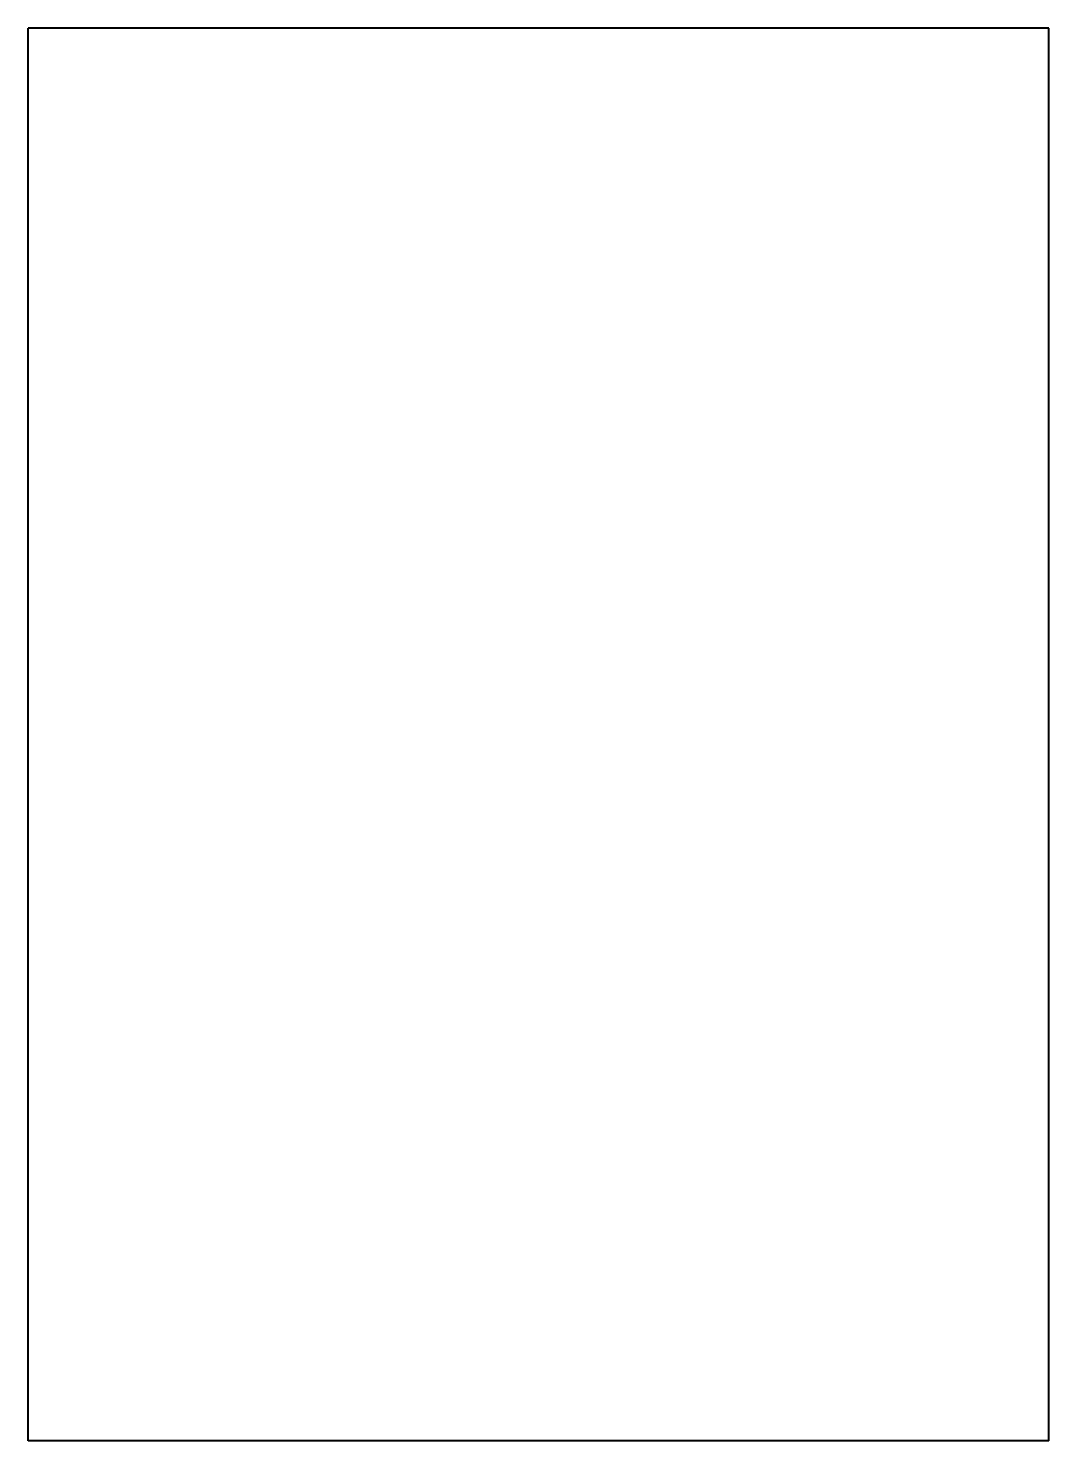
# Model space of a CAD drawing. Header units: millimetres. Extents: x -6.5 to 6.5, y -9 to 9.
import ezdxf

# ---------------------------------------------------------------- set-up
doc = ezdxf.new("R2010")
doc.units = ezdxf.units.MM
doc.layers.add('ModelSketch_Visible', color=7, linetype='Continuous', lineweight=40)

msp = doc.modelspace()

# ---------------------------------------------------------------- linework, layer by layer
at = {"layer": 'ModelSketch_Visible'}
for p, q in [((6.5, 9), (-6.5, 9)), ((-6.5, -9), (-6.5, 9)), ((6.5, -9), (6.5, 9)), ((6.5, -9), (-6.5, -9))]:
    msp.add_line(p, q, dxfattribs=at)

doc.saveas('drawing.dxf')
